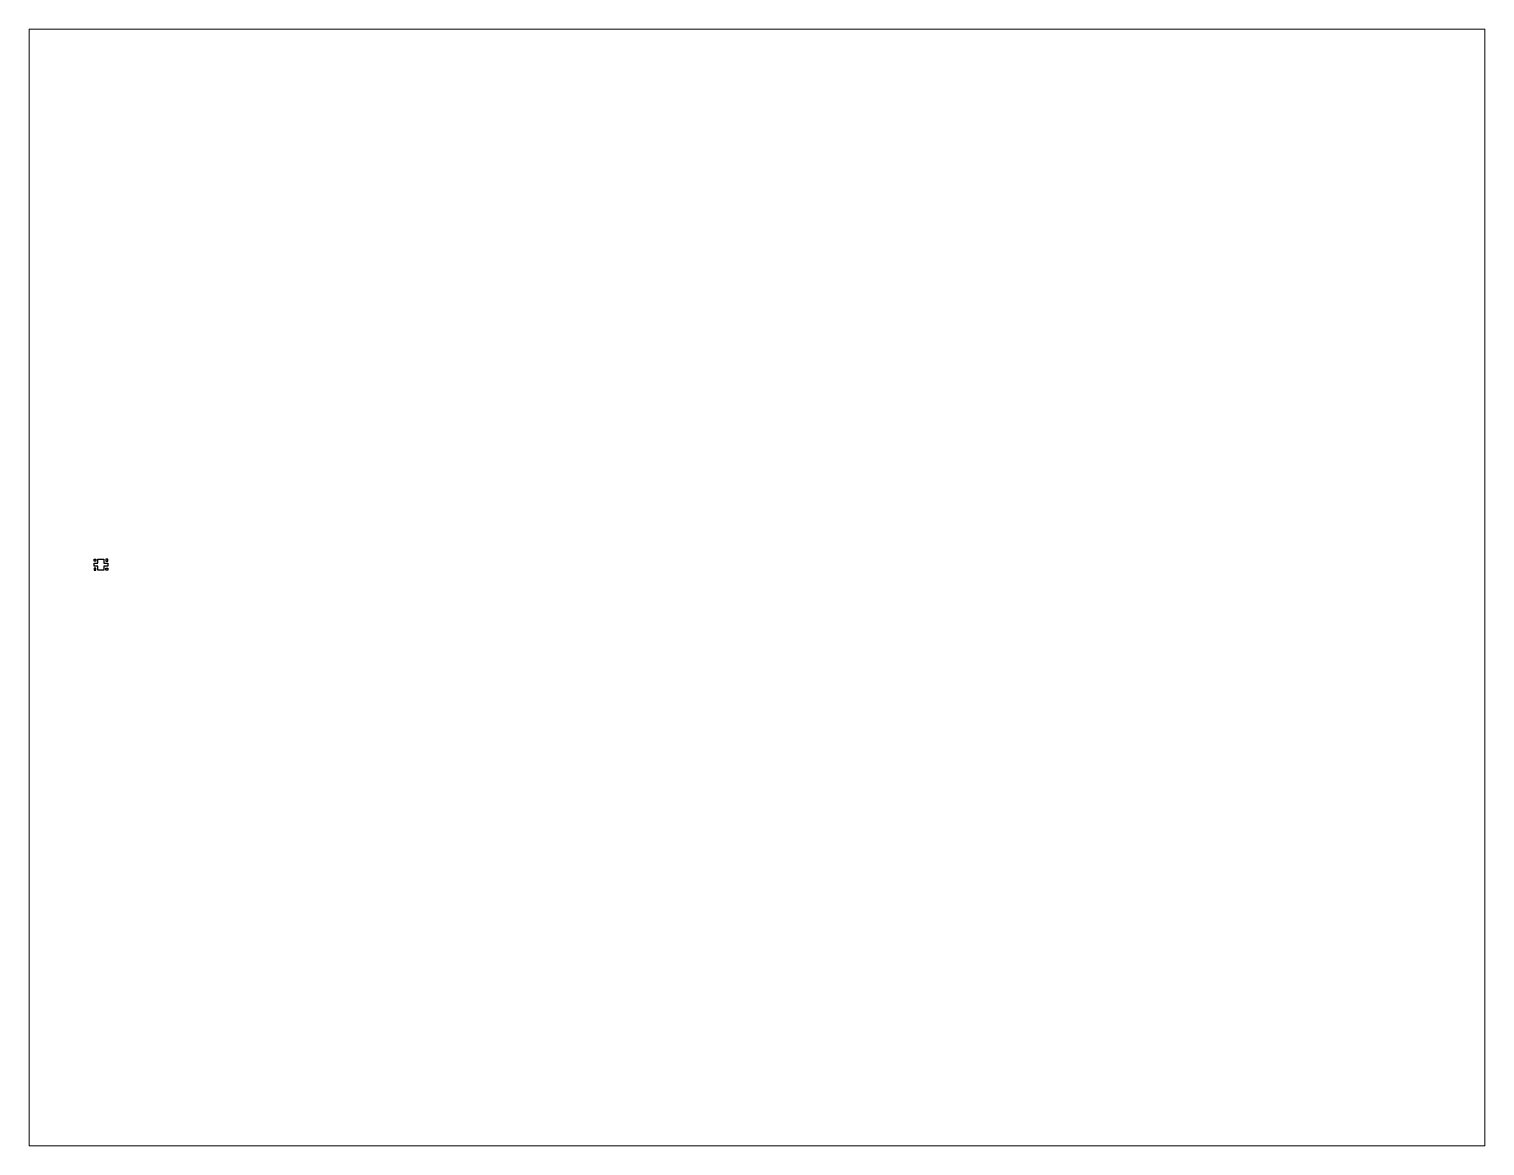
# Paper-space layout 'Layout1' of a CAD drawing. Header units: inches. Extents: x 1.08 to 9.68, y 0.82 to 7.42.
# The model-space entities are those that its viewports show. They can reach past a viewport. Long polylines and large blocks are cut down to what shows.
import ezdxf

# ---------------------------------------------------------------- set-up
doc = ezdxf.new("R2010")
doc.units = ezdxf.units.IN
doc.header["$MEASUREMENT"] = 0
doc.layers.add('Footprint', color=7, linetype='Continuous')

msp = doc.modelspace()

# ---------------------------------------------------------------- linework, layer by layer
at = {"layer": 'Footprint', "color": 7}
for points in [[(-24.302, 10.81), (-24.302, 10.776), (-24.336, 10.776), (-24.336, 10.81)], [(-24.302, 10.622), (-24.302, 10.656), (-24.336, 10.656), (-24.336, 10.622)], [(-24.132, 10.81), (-24.132, 10.776), (-24.098, 10.776), (-24.098, 10.81)], [(-24.132, 10.622), (-24.132, 10.656), (-24.098, 10.656), (-24.098, 10.622)]]:
    msp.add_lwpolyline(points, close=True, dxfattribs=at)
msp.add_lwpolyline([(-24.098, 10.69), (-24.166, 10.69), (-24.166, 10.622), (-24.268, 10.622), (-24.268, 10.69), (-24.336, 10.69), (-24.336, 10.742), (-24.268, 10.742), (-24.268, 10.81), (-24.166, 10.81), (-24.166, 10.742), (-24.098, 10.742), (-24.098, 10.69)], dxfattribs=at)

psp = doc.layouts.get("Layout1")

# ---------------------------------------------------------------- viewports
at = {"layer": '0'}
psp.add_viewport(center=(5.375, 4.125), size=(8.6, 6.6), view_center_point=(-12.7981, 10.3178), view_height=19.443251, dxfattribs=at)

doc.saveas('drawing.dxf')
